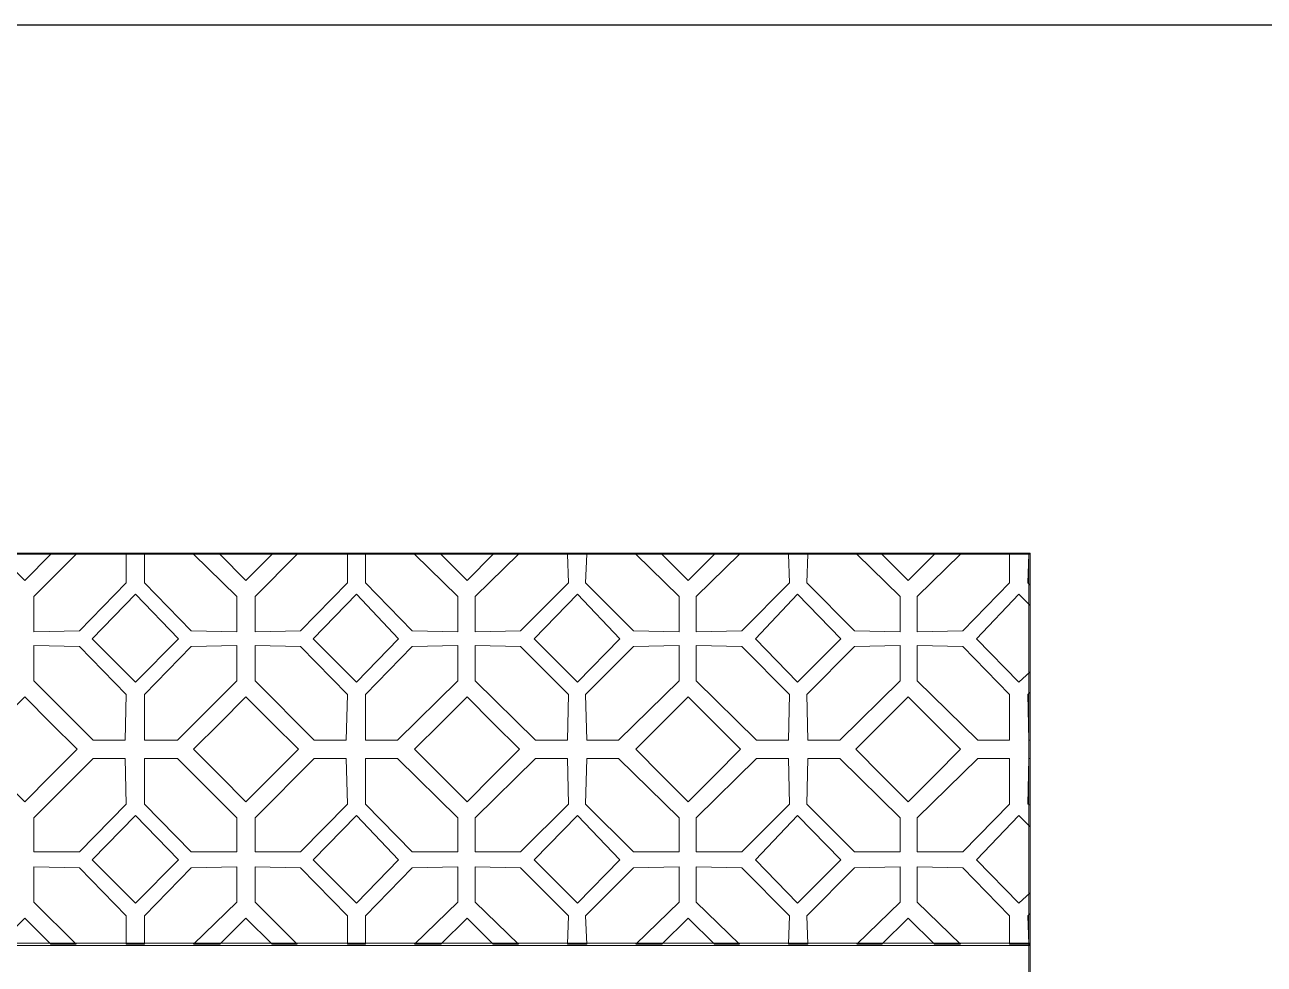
# Model space of a CAD drawing. Extents: x -66030 to 95157, y -13132 to 45879.
# Drawn here: x 71677 to 75924, y 42661 to 45879 of the extents above; entities that cross this region are included whole.
import ezdxf

# ---------------------------------------------------------------- set-up
doc = ezdxf.new("R2010")
doc.units = 0
doc.header["$LTSCALE"] = 100
doc.header["$MEASUREMENT"] = 0
doc.layers.get('0').update_dxf_attribs({"linetype": 'CONTINUOUS'})
doc.layers.add('3', color=11, linetype='CONTINUOUS')

msp = doc.modelspace()

# ---------------------------------------------------------------- linework, layer by layer
at = {"lineweight": 0}
for points in [[(75121.6, 44064.9), (75121.6, 44068.8), (67481.5, 44068.8), (67481.5, 44064.9), (75121.6, 44064.9), (75121.6, 44064.9), (75121.6, 44064.9), (75121.6, 44068.8), (75121.6, 44068.8)], [(75121.6, 42725.2), (75121.6, 42729.1), (75121.6, 44064.9), (75117.7, 44064.9), (75117.7, 42729.1), (75121.6, 42725.2), (75121.6, 42725.2), (75121.6, 42725.2), (75121.6, 42729.1)], [(71907, 43775.9), (72055.4, 43627.5), (72203.8, 43775.9), (72055.4, 43928.2), (71907, 43775.9)], [(72957.7, 43775.9), (72813.1, 43627.5), (72664.7, 43775.9), (72813.1, 43928.2), (72957.7, 43775.9)], [(73422.5, 43775.9), (73570.9, 43627.5), (73715.4, 43775.9), (73570.9, 43928.2), (73422.5, 43775.9)], [(74473.2, 43775.9), (74324.8, 43627.5), (74180.2, 43775.9), (74324.8, 43928.2), (74473.2, 43775.9)], [(72020.2, 43428.3), (72024.1, 43584.5), (71864, 43748.6), (71707.8, 43752.5), (71707.8, 43631.4), (71910.9, 43428.3), (72020.2, 43428.3)], [(72086.6, 43428.3), (72086.6, 43584.5), (72246.8, 43748.6), (72403, 43752.5), (72403, 43631.4), (72199.9, 43428.3), (72086.6, 43428.3)], [(72778, 43428.3), (72781.9, 43584.5), (72621.8, 43748.6), (72465.5, 43752.5), (72465.5, 43631.4), (72668.6, 43428.3), (72778, 43428.3)], [(72844.4, 43428.3), (72844.4, 43584.5), (73004.5, 43748.6), (73160.8, 43752.5), (73160.8, 43631.4), (72953.8, 43428.3), (72844.4, 43428.3)], [(73535.7, 43428.3), (73539.7, 43584.5), (73375.6, 43748.6), (73219.4, 43752.5), (73219.4, 43631.4), (73426.4, 43428.3), (73535.7, 43428.3)], [(73602.1, 43428.3), (73598.2, 43584.5), (73762.3, 43748.6), (73918.5, 43752.5), (73918.5, 43631.4), (73711.5, 43428.3), (73602.1, 43428.3)], [(74293.5, 43428.3), (74297.4, 43584.5), (74133.4, 43748.6), (73977.1, 43752.5), (73977.1, 43631.4), (74184.1, 43428.3), (74293.5, 43428.3)], [(74359.9, 43428.3), (74356, 43584.5), (74520.1, 43748.6), (74676.3, 43752.5), (74676.3, 43631.4), (74469.3, 43428.3), (74359.9, 43428.3)], [(75051.3, 43428.3), (75051.3, 43584.5), (74891.1, 43748.6), (74734.9, 43752.5), (74734.9, 43631.4), (74941.9, 43428.3), (75051.3, 43428.3)], [(71676.5, 43217.3), (71586.7, 43307.2), (71496.8, 43397), (71496.8, 43397), (71586.7, 43486.9), (71676.5, 43576.7), (71766.3, 43486.9), (71856.2, 43397), (71856.2, 43397), (71766.3, 43307.2), (71676.5, 43217.3)], [(72434.3, 43217.3), (72524.1, 43307.2), (72613.9, 43397), (72613.9, 43397), (72524.1, 43486.9), (72434.3, 43576.7), (72344.4, 43486.9), (72254.6, 43397), (72254.6, 43397), (72344.4, 43307.2), (72434.3, 43217.3)], [(73192, 43217.3), (73281.9, 43307.2), (73371.7, 43397), (73371.7, 43397), (73281.9, 43486.9), (73192, 43576.7), (73102.2, 43486.9), (73012.3, 43397), (73012.3, 43397), (73102.2, 43307.2), (73192, 43217.3)], [(73949.8, 43576.7), (74039.6, 43486.9), (74129.5, 43397), (74129.5, 43397), (74039.6, 43307.2), (73949.8, 43217.3), (73859.9, 43307.2), (73770.1, 43397), (73770.1, 43397), (73859.9, 43486.9), (73949.8, 43576.7)], [(74703.6, 43217.3), (74613.8, 43307.2), (74524, 43397), (74524, 43397), (74613.8, 43486.9), (74703.6, 43576.7), (74793.5, 43486.9), (74883.3, 43397), (74883.3, 43397), (74793.5, 43307.2), (74703.6, 43217.3)], [(72020.2, 43365.8), (72024.1, 43209.5), (71864, 43045.5), (71707.8, 43045.5), (71707.8, 43162.7), (71910.9, 43365.8), (72020.2, 43365.8)], [(72086.6, 43365.8), (72086.6, 43209.5), (72246.8, 43045.5), (72403, 43045.5), (72403, 43162.7), (72199.9, 43365.8), (72086.6, 43365.8)], [(72778, 43365.8), (72781.9, 43209.5), (72621.8, 43045.5), (72465.5, 43045.5), (72465.5, 43162.7), (72668.6, 43365.8), (72778, 43365.8)], [(72844.4, 43365.8), (72844.4, 43209.5), (73004.5, 43045.5), (73160.8, 43045.5), (73160.8, 43162.7), (72953.8, 43365.8), (72844.4, 43365.8)], [(73535.7, 43365.8), (73539.7, 43209.5), (73375.6, 43045.5), (73219.4, 43045.5), (73219.4, 43162.7), (73426.4, 43365.8), (73535.7, 43365.8)], [(73602.1, 43365.8), (73598.2, 43209.5), (73762.3, 43045.5), (73918.5, 43045.5), (73918.5, 43162.7), (73711.5, 43365.8), (73602.1, 43365.8)], [(74293.5, 43365.8), (74297.4, 43209.5), (74133.4, 43045.5), (73977.1, 43045.5), (73977.1, 43162.7), (74184.1, 43365.8), (74293.5, 43365.8)], [(74359.9, 43365.8), (74356, 43209.5), (74520.1, 43045.5), (74676.3, 43045.5), (74676.3, 43162.7), (74469.3, 43365.8), (74359.9, 43365.8)], [(75051.3, 43365.8), (75051.3, 43209.5), (74891.1, 43045.5), (74734.9, 43045.5), (74734.9, 43162.7), (74941.9, 43365.8), (75051.3, 43365.8)], [(71907, 43018.1), (72055.4, 43170.5), (72203.8, 43018.1), (72055.4, 42869.7), (71907, 43018.1)], [(72957.7, 43018.1), (72813.1, 43170.5), (72664.7, 43018.1), (72813.1, 42869.7), (72957.7, 43018.1)], [(73422.5, 43018.1), (73570.9, 43170.5), (73715.4, 43018.1), (73570.9, 42869.7), (73422.5, 43018.1)], [(74473.2, 43018.1), (74324.8, 43170.5), (74180.2, 43018.1), (74324.8, 42869.7), (74473.2, 43018.1)], [(67477.6, 42729.1), (67481.5, 42725.2), (75121.6, 42725.2), (75121.6, 42733), (67481.5, 42733), (67477.6, 42729.1), (67481.5, 42733), (67477.6, 42733), (67477.6, 42729.1)], [(67477.6, 42729.1), (67481.5, 42725.2), (75121.6, 42725.2), (75121.6, 42733), (67481.5, 42733), (67477.6, 42729.1), (67477.6, 42729.1), (67477.6, 42725.2), (67481.5, 42725.2)], [(75121.6, 42733), (75117.7, 42729.1), (75117.7, 40272.2), (75121.6, 40272.2), (75121.6, 42729.1), (75121.6, 42733), (75121.6, 42729.1), (75121.6, 42733), (75121.6, 42733)]]:
    msp.add_lwpolyline(points, close=True, dxfattribs=at)
msp.add_lwpolyline([(71586.7, 44064.9), (71676.5, 43975.1), (71766.3, 44064.9), (71766.3, 44064.9), (71852.3, 44064.9), (71707.8, 43920.4), (71707.8, 43799.3), (71864, 43803.2), (72024.1, 43967.3), (72024.1, 44064.9), (72086.6, 44064.9), (72086.6, 43967.3), (72246.8, 43803.2), (72403, 43799.3), (72403, 43920.4), (72254.6, 44064.9), (72340.5, 44064.9), (72344.4, 44064.9), (72434.3, 43975.1), (72524.1, 44064.9), (72524.1, 44064.9), (72610, 44064.9), (72465.5, 43920.4), (72465.5, 43799.3), (72621.8, 43803.2), (72781.9, 43967.3), (72781.9, 44064.9), (72844.4, 44064.9), (72844.4, 43967.3), (73004.5, 43803.2), (73160.8, 43799.3), (73160.8, 43920.4), (73012.3, 44064.9), (73098.3, 44064.9), (73102.2, 44064.9), (73192, 43975.1), (73281.9, 44064.9), (73281.9, 44064.9), (73367.8, 44064.9), (73219.4, 43920.4), (73219.4, 43799.3), (73375.6, 43803.2), (73539.7, 43967.3), (73535.7, 44064.9), (73602.1, 44064.9), (73598.2, 43967.3), (73762.3, 43803.2), (73918.5, 43799.3), (73918.5, 43920.4), (73770.1, 44064.9), (73856, 44064.9), (73859.9, 44064.9), (73949.8, 43975.1), (74039.6, 44064.9), (74039.6, 44064.9), (74125.5, 44064.9), (73977.1, 43920.4), (73977.1, 43799.3), (74133.4, 43803.2), (74297.4, 43967.3), (74293.5, 44064.9), (74359.9, 44064.9), (74356, 43967.3), (74520.1, 43803.2), (74676.3, 43799.3), (74676.3, 43920.4), (74527.9, 44064.9), (74613.8, 44064.9), (74613.8, 44064.9), (74703.6, 43975.1), (74793.5, 44064.9), (74797.4, 44064.9), (74883.3, 44064.9), (74734.9, 43920.4), (74734.9, 43799.3), (74891.1, 43803.2), (75051.3, 43967.3), (75051.3, 44064.9), (75117.7, 44064.9), (75113.8, 43967.3), (75121.6, 43959.5), (75121.6, 43889.2), (75082.5, 43928.2), (74938, 43775.9), (75082.5, 43627.5), (75121.6, 43662.6), (75121.6, 43592.3), (75113.8, 43584.5), (75117.7, 43428.3), (75121.6, 43428.3), (75121.6, 43365.8), (75117.7, 43365.8), (75113.8, 43209.5), (75121.6, 43205.6), (75121.6, 43131.4), (75082.5, 43170.5), (74938, 43018.1), (75082.5, 42869.7), (75121.6, 42904.9), (75121.6, 42834.6), (75113.8, 42826.7), (75117.7, 42729.1), (75051.3, 42729.1), (75051.3, 42826.7), (74891.1, 42990.8), (74734.9, 42994.7), (74734.9, 42873.6), (74883.3, 42729.1), (74797.4, 42729.1), (74793.5, 42729.1), (74703.6, 42818.9), (74613.8, 42729.1), (74613.8, 42729.1), (74527.9, 42729.1), (74676.3, 42873.6), (74676.3, 42994.7), (74520.1, 42990.8), (74356, 42826.7), (74359.9, 42729.1), (74293.5, 42729.1), (74297.4, 42826.7), (74133.4, 42990.8), (73977.1, 42994.7), (73977.1, 42873.6), (74125.5, 42729.1), (74039.6, 42729.1), (74039.6, 42729.1), (73949.8, 42818.9), (73859.9, 42729.1), (73856, 42729.1), (73770.1, 42729.1), (73918.5, 42873.6), (73918.5, 42994.7), (73762.3, 42990.8), (73598.2, 42826.7), (73602.1, 42729.1), (73535.7, 42729.1), (73539.7, 42826.7), (73375.6, 42990.8), (73219.4, 42994.7), (73219.4, 42873.6), (73367.8, 42729.1), (73281.9, 42729.1), (73281.9, 42729.1), (73192, 42818.9), (73102.2, 42729.1), (73098.3, 42729.1), (73012.3, 42729.1), (73160.8, 42873.6), (73160.8, 42994.7), (73004.5, 42990.8), (72844.4, 42826.7), (72844.4, 42729.1), (72781.9, 42729.1), (72781.9, 42826.7), (72621.8, 42990.8), (72465.5, 42994.7), (72465.5, 42873.6), (72610, 42729.1), (72524.1, 42729.1), (72524.1, 42729.1), (72434.3, 42818.9), (72344.4, 42729.1), (72340.5, 42729.1), (72254.6, 42729.1), (72403, 42873.6), (72403, 42994.7), (72246.8, 42990.8), (72086.6, 42826.7), (72086.6, 42729.1), (72024.1, 42729.1), (72024.1, 42826.7), (71864, 42990.8), (71707.8, 42994.7), (71707.8, 42873.6), (71852.3, 42729.1), (71766.3, 42729.1), (71766.3, 42729.1), (71676.5, 42818.9), (71586.7, 42729.1)], dxfattribs=at)
at = {"layer": '3', "color": 2}
msp.add_lwpolyline([(95156.9, -13132.3), (-66009.4, -13132.3), (-66009.4, 45878.9), (95156.9, 45878.9)], close=True, dxfattribs=at)

doc.saveas('drawing.dxf')
